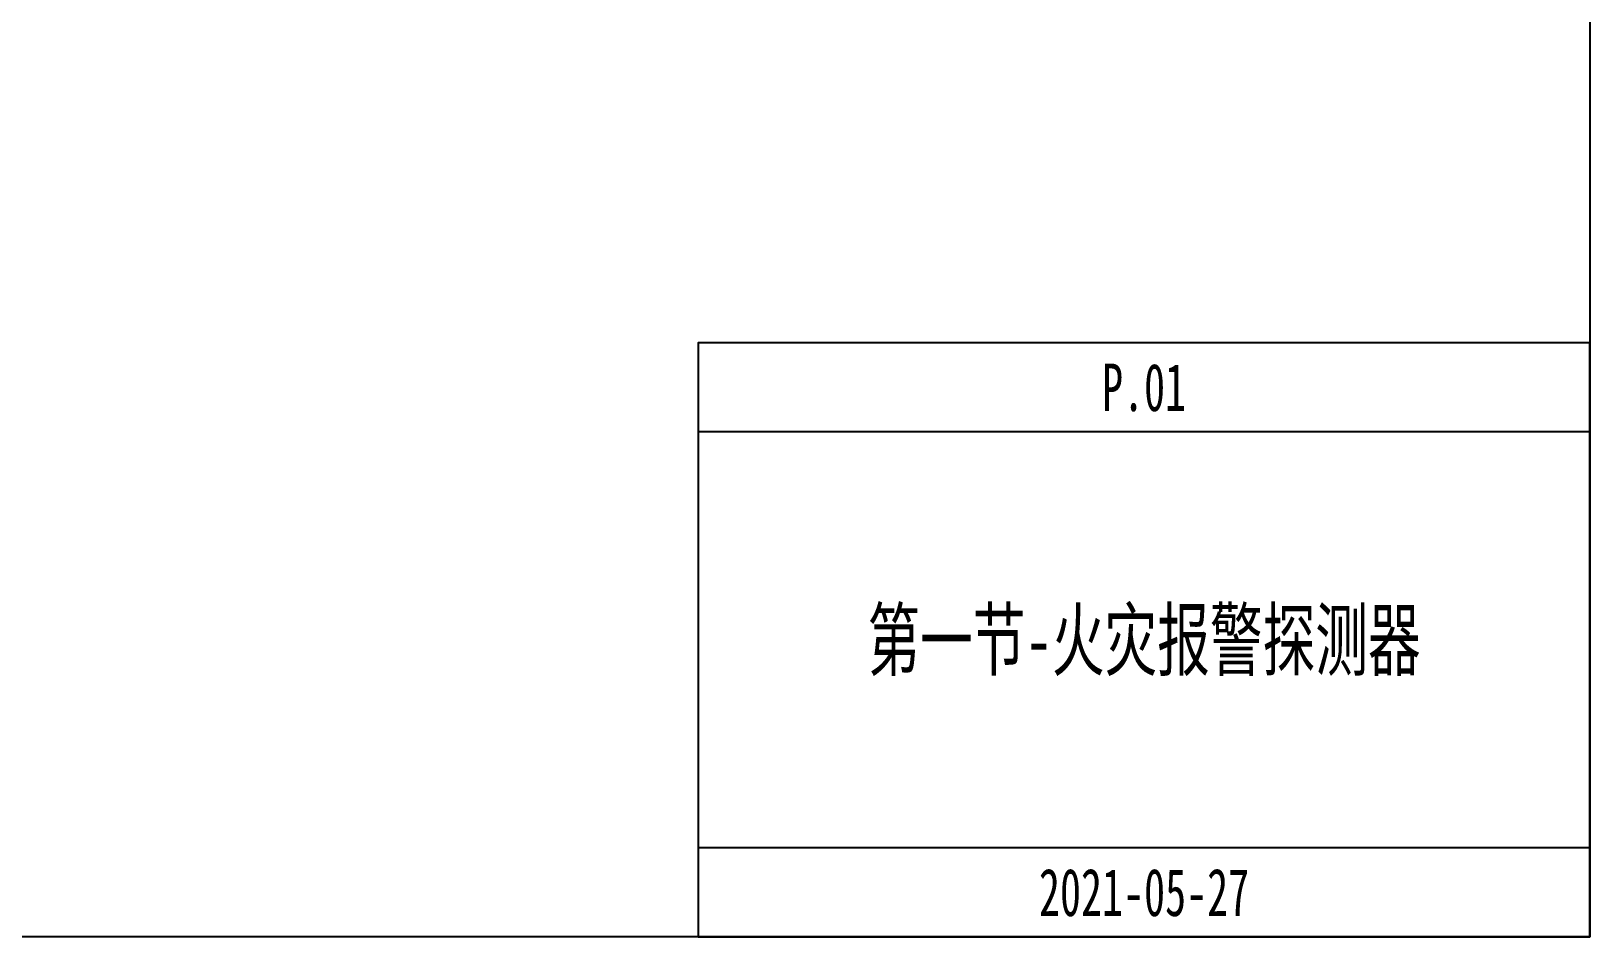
# Model space of a CAD drawing. Header units: millimetres. Extents: x -77018 to 517482, y 243785 to 1580285.
# Drawn here: x 255232 to 517482, y 243785 to 396222 of the extents above; entities that cross this region are included whole.
import ezdxf
from ezdxf.enums import TextEntityAlignment as Align

# ---------------------------------------------------------------- set-up
doc = ezdxf.new("R2010")
doc.units = ezdxf.units.MM
doc.header["$LTSCALE"] = 1000
doc.layers.add('C-SHET-SHET', color=144, linetype='Continuous')
doc.layers.add('E-UNIV-NOTE', color=6, linetype='Continuous')
doc.styles.add('TH-STYLE1', font='Stfangso_0.ttf', dxfattribs={"width": 0.65})

msp = doc.modelspace()

# ---------------------------------------------------------------- linework, layer by layer
at = {"layer": 'C-SHET-SHET'}
for points in [[(-77018, 1580284.8), (517482, 1580284.8), (517482, 243784.8), (-77018, 243784.8)], [(367482, 243784.8), (517482, 243784.8), (517482, 343784.8), (367482, 343784.8)]]:
    msp.add_lwpolyline(points, close=True, dxfattribs=at)
for points in [[(517482, 328784.8), (367482, 328784.8)], [(517482, 258784.8), (367482, 258784.8)]]:
    msp.add_lwpolyline(points, dxfattribs=at)

# ---------------------------------------------------------------- texts
at = {"layer": 'E-UNIV-NOTE', "style": 'TH-STYLE1', "width": 0.65}
for s, height, p in [('P.01', 8000, (442482, 336284.8)), ('第一节-火灾报警探测器', 10000, (442482, 293784.8)), ('2021-05-27', 8000, (442482, 251284.8))]:
    msp.add_text(s, height=height, dxfattribs=at).set_placement(p, align=Align.MIDDLE_CENTER)

doc.saveas('drawing.dxf')
